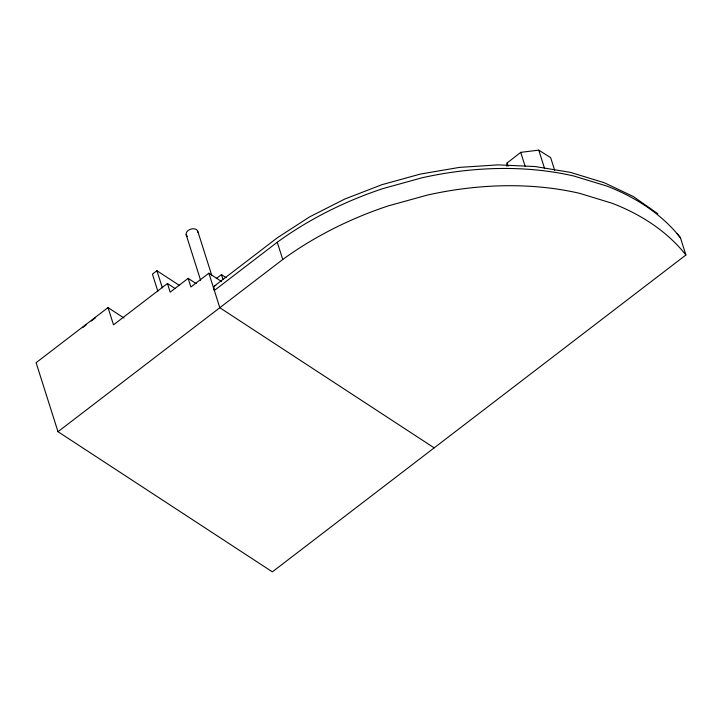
<?xml version="1.0" encoding="UTF-8"?>
<svg xmlns="http://www.w3.org/2000/svg" width="722" height="722" viewBox="0 0 722 722"><rect width="100%" height="100%" fill="white"/><g stroke="black" fill="none" stroke-linecap="round" stroke-linejoin="round"><path stroke-width="1.08" d="M506.817 166.204L507.124 162.992L520.724 152.351L538.756 150.14L550.66 157.658L554.713 170.437M124.004 318.032L108.02 307.59L36.1 362.688L57.995 431.702L272.347 571.86L685.9 255.001L680.431 237.746L677.028 233.54M82.75 327.544L86.171 324.918M91.306 320.983L95.593 317.707M179.462 285.452L156.918 270.714L152.423 274.161L157.829 291.201M174.959 288.43L167.441 283.511L113.498 324.837L108.02 307.59M196.258 283.656L188.153 278.358L170.175 292.139L167.441 283.511M221.483 281.454L208.875 273.205L190.888 286.986L188.153 278.358M216.311 278.53L221.446 274.595L226.085 277.627M214.651 285.831L277.438 237.718L309.684 216.844L344.773 199.046L381.983 184.67L420.493 174.038L459.454 167.396L497.981 164.878L535.237 166.547L570.389 172.368L604.386 182.765L633.257 196.501L657.85 213.766M680.431 237.746A271.869 180.852 -17.6 0 0 606.742 186.032L574.044 176.069A271.869 180.852 -17.6 0 0 422.162 177.756L383.147 188.532A271.869 180.852 -17.6 0 0 277.275 242.24L214.344 290.461A12.121 4.314 52.5 0 1 215.797 285.497M57.995 431.702L282.744 259.496A271.869 180.852 -17.6 0 1 388.617 205.779L427.641 195.012A271.869 180.852 -17.6 0 1 579.522 193.315L612.211 203.288A271.869 180.852 -17.6 0 1 685.9 255.001M434.175 447.875L219.813 307.716L208.875 273.205M538.756 150.14L544.505 168.244M520.724 152.351L525.12 166.195M507.124 162.992L508.135 166.186M277.275 242.24L282.744 259.496M221.446 274.595L222.963 279.387M197.774 231.257L211.889 275.75M186.159 234.722L200.608 280.271M156.918 270.714L162.324 287.753M187.467 236.437A6.065 4.034 -17.6 0 1 190.148 229.361A6.065 4.034 -17.6 0 1 197.846 232.322"/></g></svg>
